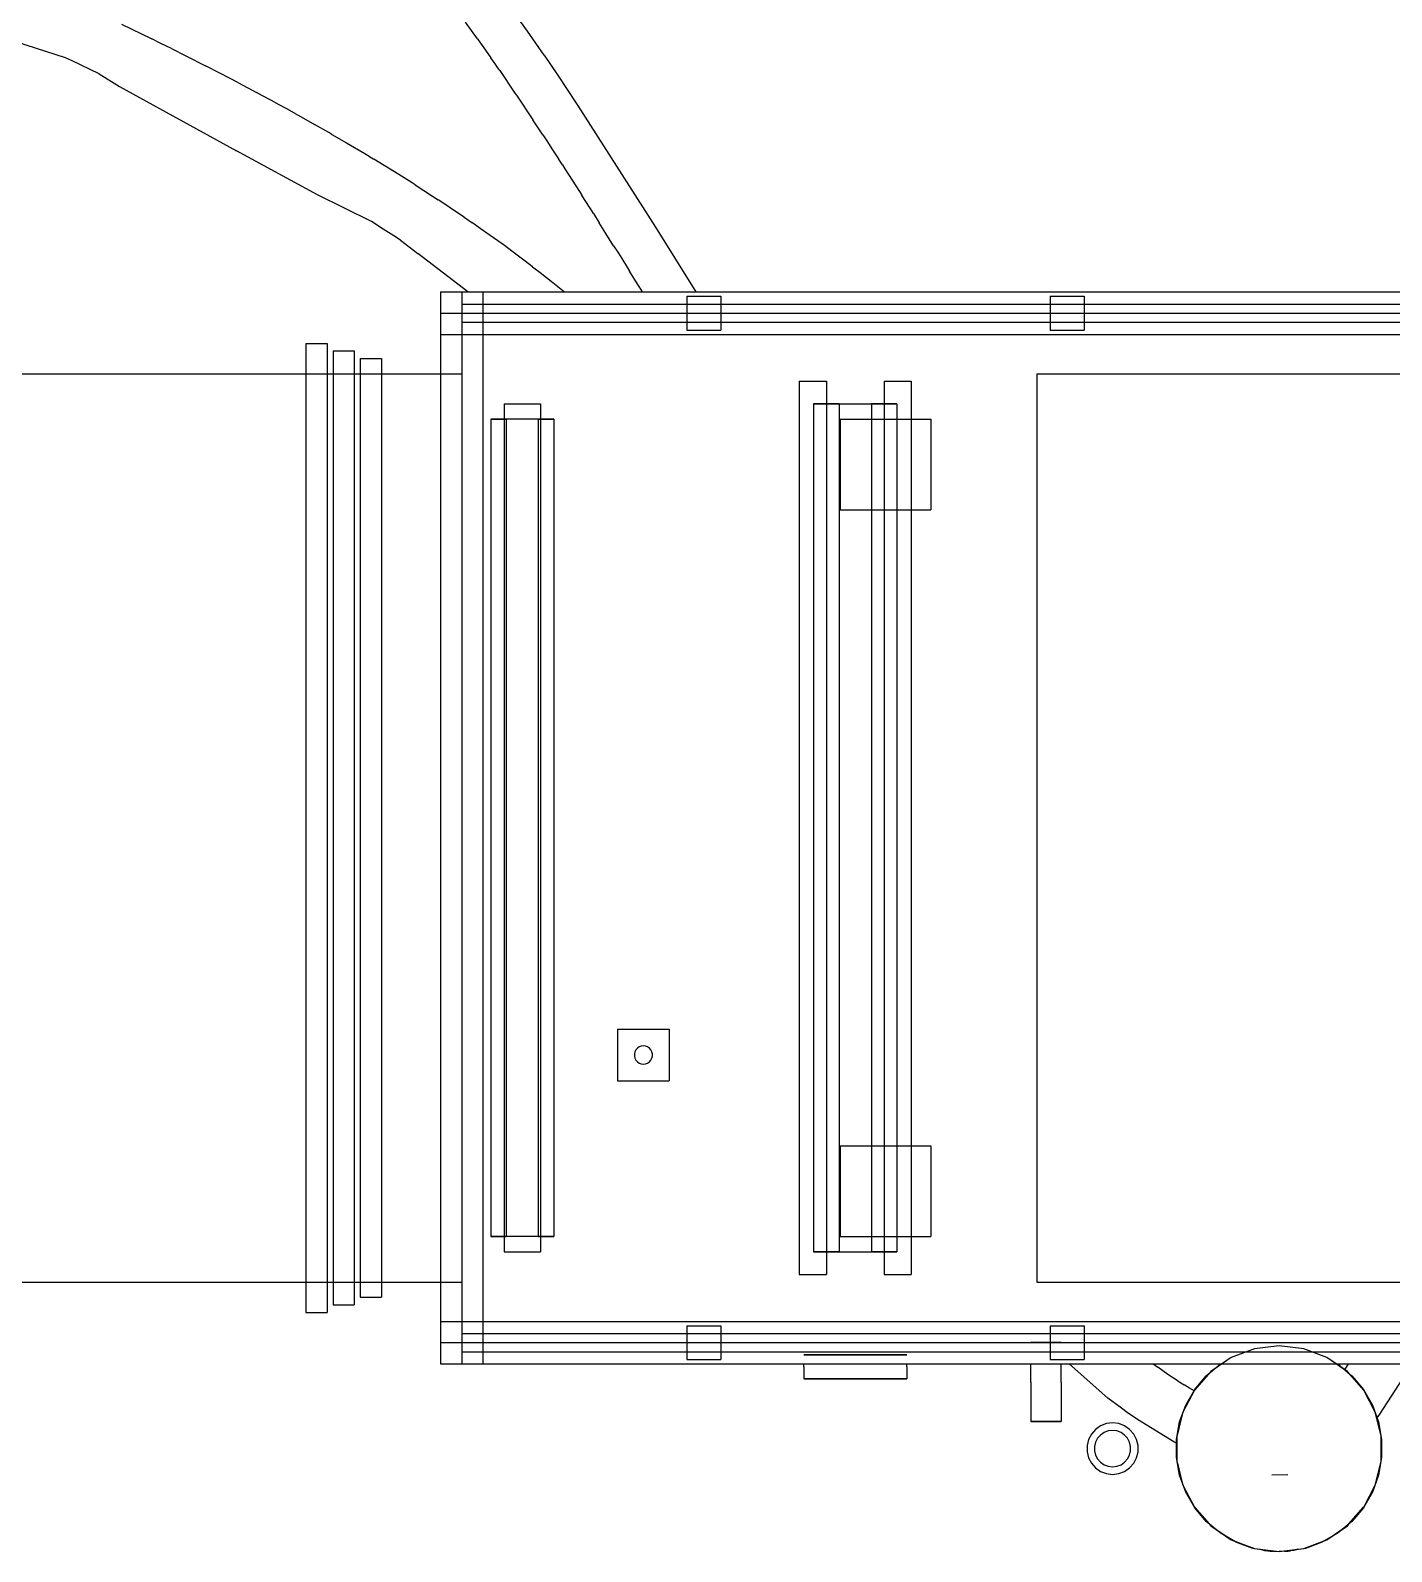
# Model space of a CAD drawing. Header units: millimetres. Extents: x -1175 to 655, y -895 to 720.
# Drawn here: x -333.1 to -283.6, y -450.5 to -395.2 of the extents above; entities that cross this region are included whole.
import ezdxf

# ---------------------------------------------------------------- set-up
doc = ezdxf.new("R2010")
doc.units = ezdxf.units.MM
doc.layers.add('HIDDEN', color=8, linetype='Continuous')
doc.layers.add('VISIBLE', color=7, linetype='Continuous')

msp = doc.modelspace()

# ---------------------------------------------------------------- linework, layer by layer
at = {"layer": 'HIDDEN'}
for points in [[(-318.17, -404.728), (-316.63, -404.728)], [(-318.17, -404.728), (-318.17, -406.268)], [(-317.4, -404.728), (-97.4, -404.728)], [(-317.4, -404.728), (-97.4, -404.728)], [(-317.4, -404.728), (-317.4, -406.268)], [(-317.4, -404.728), (-317.4, -406.268)], [(-317.4, -404.728), (-97.4, -404.728)], [(-317.4, -404.728), (-317.4, -406.268)], [(-317.4, -404.728), (-316.63, -404.728)], [(-316.63, -404.728), (-316.63, -406.268)], [(-316.63, -404.728), (-316.63, -406.268)], [(-309.216, -404.882), (-307.984, -404.882)], [(-309.216, -404.882), (-307.984, -404.882)], [(-309.216, -404.882), (-309.216, -406.114)], [(-309.216, -404.882), (-309.216, -406.114)], [(-307.984, -404.882), (-307.984, -406.114)], [(-307.984, -404.882), (-307.984, -406.114)], [(-296.016, -404.882), (-294.784, -404.882)], [(-296.016, -404.882), (-294.784, -404.882)], [(-296.016, -404.882), (-296.016, -406.114)], [(-296.016, -404.882), (-296.016, -406.114)], [(-294.784, -404.882), (-294.784, -406.114)], [(-294.784, -404.882), (-294.784, -406.114)], [(-318.17, -405.498), (-318.17, -406.268)], [(-318.17, -405.498), (-316.63, -405.498)], [(-318.17, -405.498), (-316.63, -405.498)], [(-318.17, -405.498), (-318.17, -442.898)], [(-318.17, -405.498), (-318.17, -442.898)], [(-318.17, -405.498), (-316.63, -405.498)], [(-318.17, -405.498), (-318.17, -442.898)], [(-317.4, -405.168), (-97.4, -405.168)], [(-317.4, -405.168), (-97.4, -405.168)], [(-317.4, -405.168), (-317.4, -405.828)], [(-317.4, -405.168), (-317.4, -405.828)], [(-317.4, -405.498), (-97.4, -405.498)], [(-317.4, -405.498), (-97.4, -405.498)], [(-317.4, -405.498), (-317.4, -442.898)], [(-317.4, -405.498), (-317.4, -442.898)], [(-317.4, -405.498), (-97.4, -405.498)], [(-317.4, -405.498), (-97.4, -405.498)], [(-317.4, -405.498), (-317.4, -442.898)], [(-317.4, -405.498), (-317.4, -442.898)], [(-317.4, -405.498), (-97.4, -405.498)], [(-317.4, -405.498), (-97.4, -405.498)], [(-317.4, -405.498), (-317.4, -442.898)], [(-317.4, -405.498), (-317.4, -442.898)], [(-316.63, -405.498), (-316.63, -442.898)], [(-316.63, -405.498), (-316.63, -442.898)], [(-316.63, -405.498), (-316.63, -442.898)], [(-317.4, -405.828), (-97.4, -405.828)], [(-317.4, -405.828), (-97.4, -405.828)], [(-309.216, -406.114), (-307.984, -406.114)], [(-309.216, -406.114), (-307.984, -406.114)], [(-296.016, -406.114), (-294.784, -406.114)], [(-296.016, -406.114), (-294.784, -406.114)], [(-323.065, -406.598), (-322.295, -406.598)], [(-323.065, -406.598), (-323.065, -441.798)], [(-322.295, -406.598), (-322.295, -441.798)], [(-318.17, -406.268), (-316.63, -406.268)], [(-318.17, -406.268), (-316.63, -406.268)], [(-317.4, -406.268), (-97.4, -406.268)], [(-317.4, -406.268), (-97.4, -406.268)], [(-317.4, -406.268), (-97.4, -406.268)], [(-322.075, -406.873), (-321.305, -406.873)], [(-322.075, -406.873), (-322.075, -441.523)], [(-321.305, -406.873), (-321.305, -441.523)], [(-321.085, -407.148), (-320.315, -407.148)], [(-321.085, -407.148), (-321.085, -441.248)], [(-320.315, -407.148), (-320.315, -441.248)], [(-354.8, -407.698), (-317.4, -407.698)], [(-323.065, -407.698), (-322.295, -407.698)], [(-322.075, -407.698), (-321.305, -407.698)], [(-321.085, -407.698), (-320.315, -407.698)], [(-318.17, -407.698), (-317.4, -407.698)], [(-317.4, -407.698), (-317.4, -440.698)], [(-317.4, -407.698), (-317.4, -440.698)], [(-296.5, -407.698), (-232.7, -407.698)], [(-296.5, -407.698), (-232.7, -407.698)], [(-296.5, -407.698), (-296.5, -440.698)], [(-296.5, -407.698), (-296.5, -440.698)], [(-305.135, -407.973), (-304.145, -407.973)], [(-305.135, -407.973), (-304.145, -407.973)], [(-305.135, -407.973), (-305.135, -440.423)], [(-305.135, -407.973), (-305.135, -440.423)], [(-304.145, -407.973), (-304.145, -440.423)], [(-304.145, -407.973), (-304.145, -440.423)], [(-302.055, -407.973), (-301.065, -407.973)], [(-302.055, -407.973), (-301.065, -407.973)], [(-302.055, -407.973), (-302.055, -440.423)], [(-302.055, -407.973), (-302.055, -440.423)], [(-301.065, -407.973), (-301.065, -440.423)], [(-301.065, -407.973), (-301.065, -440.423)], [(-315.86, -408.798), (-314.54, -408.798)], [(-315.86, -408.798), (-314.54, -408.798)], [(-315.86, -408.798), (-315.86, -439.598)], [(-315.86, -408.798), (-315.86, -439.598)], [(-315.86, -408.798), (-314.54, -408.798)], [(-315.86, -408.798), (-314.54, -408.798)], [(-315.86, -408.798), (-315.86, -439.598)], [(-315.86, -408.798), (-315.86, -439.598)], [(-314.54, -408.798), (-314.54, -439.598)], [(-314.54, -408.798), (-314.54, -439.598)], [(-314.54, -408.798), (-314.54, -439.598)], [(-314.54, -408.798), (-314.54, -439.598)], [(-304.615, -408.798), (-302.515, -408.798)], [(-304.615, -408.798), (-303.685, -408.798)], [(-304.615, -408.798), (-304.615, -439.598)], [(-304.615, -408.798), (-302.515, -408.798)], [(-303.685, -408.798), (-304.615, -408.798)], [(-304.615, -408.798), (-304.615, -439.598)], [(-304.615, -408.798), (-302.515, -408.798)], [(-304.615, -408.798), (-303.685, -408.798)], [(-304.615, -408.798), (-304.615, -439.598)], [(-304.615, -408.798), (-302.515, -408.798)], [(-303.685, -408.798), (-304.615, -408.798)], [(-304.615, -408.798), (-304.615, -439.598)], [(-304.615, -408.798), (-302.515, -408.798)], [(-304.615, -408.798), (-303.685, -408.798)], [(-304.615, -408.798), (-304.615, -439.598)], [(-304.615, -408.798), (-302.515, -408.798)], [(-303.685, -408.798), (-304.615, -408.798)], [(-304.615, -408.798), (-304.615, -439.598)], [(-304.615, -408.798), (-302.515, -408.798)], [(-304.615, -408.798), (-303.685, -408.798)], [(-304.615, -408.798), (-304.615, -439.598)], [(-304.615, -408.798), (-302.515, -408.798)], [(-303.685, -408.798), (-304.615, -408.798)], [(-304.615, -408.798), (-304.615, -439.598)], [(-304.615, -408.798), (-302.515, -408.798)], [(-304.615, -408.798), (-303.685, -408.798)], [(-304.615, -408.798), (-304.615, -439.598)], [(-304.615, -408.798), (-302.515, -408.798)], [(-303.685, -408.798), (-304.615, -408.798)], [(-304.615, -408.798), (-304.615, -439.598)], [(-304.615, -408.798), (-302.515, -408.798)], [(-304.615, -408.798), (-303.685, -408.798)], [(-304.615, -408.798), (-304.615, -439.598)], [(-304.615, -408.798), (-302.515, -408.798)], [(-303.685, -408.798), (-304.615, -408.798)], [(-304.615, -408.798), (-304.615, -439.598)], [(-304.615, -408.798), (-302.515, -408.798)], [(-304.615, -408.798), (-303.685, -408.798)], [(-304.615, -408.798), (-304.615, -439.598)], [(-303.685, -408.798), (-301.585, -408.798)], [(-303.685, -408.798), (-303.685, -439.598)], [(-303.685, -408.798), (-301.585, -408.798)], [(-303.685, -408.798), (-303.685, -439.598)], [(-303.685, -408.798), (-301.585, -408.798)], [(-303.685, -408.798), (-303.685, -439.598)], [(-303.685, -408.798), (-301.585, -408.798)], [(-303.685, -408.798), (-303.685, -439.598)], [(-303.685, -408.798), (-301.585, -408.798)], [(-303.685, -408.798), (-303.685, -439.598)], [(-303.685, -408.798), (-301.585, -408.798)], [(-303.685, -408.798), (-303.685, -439.598)], [(-303.685, -408.798), (-301.585, -408.798)], [(-303.685, -408.798), (-303.685, -439.598)], [(-303.685, -408.798), (-301.585, -408.798)], [(-303.685, -408.798), (-303.685, -439.598)], [(-303.685, -408.798), (-301.585, -408.798)], [(-303.685, -408.798), (-303.685, -439.598)], [(-303.685, -408.798), (-301.585, -408.798)], [(-303.685, -408.798), (-303.685, -439.598)], [(-303.685, -408.798), (-301.585, -408.798)], [(-303.685, -408.798), (-303.685, -439.598)], [(-303.685, -408.798), (-301.585, -408.798)], [(-303.685, -408.798), (-303.685, -439.598)], [(-303.685, -408.798), (-301.585, -408.798)], [(-303.685, -408.798), (-303.685, -439.598)], [(-302.515, -408.798), (-301.585, -408.798)], [(-302.515, -408.798), (-302.515, -439.598)], [(-301.585, -408.798), (-302.515, -408.798)], [(-302.515, -408.798), (-302.515, -439.598)], [(-302.515, -408.798), (-301.585, -408.798)], [(-302.515, -408.798), (-302.515, -439.598)], [(-301.585, -408.798), (-302.515, -408.798)], [(-302.515, -408.798), (-302.515, -439.598)], [(-302.515, -408.798), (-301.585, -408.798)], [(-302.515, -408.798), (-302.515, -439.598)], [(-301.585, -408.798), (-302.515, -408.798)], [(-302.515, -408.798), (-302.515, -439.598)], [(-302.515, -408.798), (-301.585, -408.798)], [(-302.515, -408.798), (-302.515, -439.598)], [(-301.585, -408.798), (-302.515, -408.798)], [(-302.515, -408.798), (-302.515, -439.598)], [(-302.515, -408.798), (-301.585, -408.798)], [(-302.515, -408.798), (-302.515, -439.598)], [(-301.585, -408.798), (-302.515, -408.798)], [(-302.515, -408.798), (-302.515, -439.598)], [(-302.515, -408.798), (-301.585, -408.798)], [(-302.515, -408.798), (-302.515, -439.598)], [(-301.585, -408.798), (-302.515, -408.798)], [(-302.515, -408.798), (-302.515, -439.598)], [(-302.515, -408.798), (-301.585, -408.798)], [(-302.515, -408.798), (-302.515, -439.598)], [(-301.585, -408.798), (-301.585, -439.598)], [(-301.585, -408.798), (-301.585, -439.598)], [(-301.585, -408.798), (-301.585, -439.598)], [(-301.585, -408.798), (-301.585, -439.598)], [(-301.585, -408.798), (-301.585, -439.598)], [(-301.585, -408.798), (-301.585, -439.598)], [(-301.585, -408.798), (-301.585, -439.598)], [(-301.585, -408.798), (-301.585, -439.598)], [(-301.585, -408.798), (-301.585, -439.598)], [(-301.585, -408.798), (-301.585, -439.598)], [(-301.585, -408.798), (-301.585, -439.598)], [(-301.585, -408.798), (-301.585, -439.598)], [(-301.585, -408.798), (-301.585, -439.598)], [(-316.344, -409.348), (-315.781, -409.348)], [(-314.619, -409.348), (-316.344, -409.348)], [(-316.344, -409.348), (-316.344, -439.048)], [(-316.344, -409.348), (-315.781, -409.348)], [(-314.619, -409.348), (-316.344, -409.348)], [(-316.344, -409.348), (-316.344, -439.048)], [(-316.344, -409.348), (-315.781, -409.348)], [(-314.619, -409.348), (-316.344, -409.348)], [(-316.344, -409.348), (-316.344, -439.048)], [(-316.344, -409.348), (-315.781, -409.348)], [(-314.619, -409.348), (-316.344, -409.348)], [(-316.344, -409.348), (-316.344, -439.048)], [(-316.344, -409.348), (-315.781, -409.348)], [(-314.619, -409.348), (-316.344, -409.348)], [(-316.344, -409.348), (-316.344, -439.048)], [(-316.344, -409.348), (-315.781, -409.348)], [(-314.619, -409.348), (-316.344, -409.348)], [(-316.344, -409.348), (-316.344, -439.048)], [(-314.056, -409.348), (-315.781, -409.348)], [(-315.781, -409.348), (-315.781, -439.048)], [(-314.056, -409.348), (-315.781, -409.348)], [(-315.781, -409.348), (-315.781, -439.048)], [(-314.056, -409.348), (-315.781, -409.348)], [(-315.781, -409.348), (-315.781, -439.048)], [(-314.056, -409.348), (-315.781, -409.348)], [(-315.781, -409.348), (-315.781, -439.048)], [(-314.056, -409.348), (-315.781, -409.348)], [(-315.781, -409.348), (-315.781, -439.048)], [(-314.056, -409.348), (-315.781, -409.348)], [(-315.781, -409.348), (-315.781, -439.048)], [(-314.619, -409.348), (-314.056, -409.348)], [(-314.619, -409.348), (-314.619, -439.048)], [(-314.619, -409.348), (-314.056, -409.348)], [(-314.619, -409.348), (-314.619, -439.048)], [(-314.619, -409.348), (-314.056, -409.348)], [(-314.619, -409.348), (-314.619, -439.048)], [(-314.619, -409.348), (-314.056, -409.348)], [(-314.619, -409.348), (-314.619, -439.048)], [(-314.619, -409.348), (-314.056, -409.348)], [(-314.619, -409.348), (-314.619, -439.048)], [(-314.619, -409.348), (-314.056, -409.348)], [(-314.619, -409.348), (-314.619, -439.048)], [(-314.056, -409.348), (-314.056, -439.048)], [(-314.056, -409.348), (-314.056, -439.048)], [(-314.056, -409.348), (-314.056, -439.048)], [(-314.056, -409.348), (-314.056, -439.048)], [(-314.056, -409.348), (-314.056, -439.048)], [(-314.056, -409.348), (-314.056, -439.048)], [(-303.65, -409.348), (-300.35, -409.348)], [(-303.65, -409.348), (-300.35, -409.348)], [(-303.65, -409.348), (-303.65, -412.648)], [(-303.65, -409.348), (-303.65, -412.648)], [(-300.35, -409.348), (-300.35, -412.648)], [(-300.35, -409.348), (-300.35, -412.648)], [(-303.65, -412.648), (-300.35, -412.648)], [(-303.65, -412.648), (-300.35, -412.648)], [(-311.735, -431.513), (-309.865, -431.513)], [(-311.735, -431.513), (-309.865, -431.513)], [(-311.735, -431.513), (-311.735, -433.383)], [(-311.735, -431.513), (-311.735, -433.383)], [(-309.865, -431.513), (-309.865, -433.383)], [(-309.865, -431.513), (-309.865, -433.383)], [(-310.879, -432.128), (-310.953, -432.156)], [(-310.879, -432.128), (-310.953, -432.156)], [(-310.8, -432.118), (-310.879, -432.128)], [(-310.8, -432.118), (-310.879, -432.128)], [(-310.721, -432.128), (-310.8, -432.118)], [(-310.721, -432.128), (-310.8, -432.118)], [(-310.647, -432.156), (-310.721, -432.128)], [(-310.647, -432.156), (-310.721, -432.128)], [(-311.109, -432.331), (-311.128, -432.409)], [(-311.109, -432.331), (-311.128, -432.409)], [(-311.128, -432.409), (-311.128, -432.488)], [(-311.128, -432.409), (-311.128, -432.488)], [(-311.128, -432.488), (-311.109, -432.565)], [(-311.128, -432.488), (-311.109, -432.565)], [(-311.072, -432.261), (-311.109, -432.331)], [(-311.072, -432.261), (-311.109, -432.331)], [(-311.109, -432.565), (-311.072, -432.636)], [(-311.109, -432.565), (-311.072, -432.636)], [(-311.019, -432.201), (-311.072, -432.261)], [(-311.019, -432.201), (-311.072, -432.261)], [(-311.072, -432.636), (-311.019, -432.695)], [(-311.072, -432.636), (-311.019, -432.695)], [(-310.953, -432.156), (-311.019, -432.201)], [(-310.953, -432.156), (-311.019, -432.201)], [(-311.019, -432.695), (-310.953, -432.741)], [(-311.019, -432.695), (-310.953, -432.741)], [(-310.581, -432.201), (-310.647, -432.156)], [(-310.581, -432.201), (-310.647, -432.156)], [(-310.647, -432.741), (-310.581, -432.695)], [(-310.647, -432.741), (-310.581, -432.695)], [(-310.528, -432.261), (-310.581, -432.201)], [(-310.528, -432.261), (-310.581, -432.201)], [(-310.581, -432.695), (-310.528, -432.636)], [(-310.581, -432.695), (-310.528, -432.636)], [(-310.491, -432.331), (-310.528, -432.261)], [(-310.491, -432.331), (-310.528, -432.261)], [(-310.528, -432.636), (-310.491, -432.565)], [(-310.528, -432.636), (-310.491, -432.565)], [(-310.472, -432.409), (-310.491, -432.331)], [(-310.472, -432.409), (-310.491, -432.331)], [(-310.491, -432.565), (-310.472, -432.488)], [(-310.491, -432.565), (-310.472, -432.488)], [(-310.472, -432.488), (-310.472, -432.409)], [(-310.472, -432.488), (-310.472, -432.409)], [(-310.953, -432.741), (-310.879, -432.769)], [(-310.953, -432.741), (-310.879, -432.769)], [(-310.879, -432.769), (-310.8, -432.778)], [(-310.879, -432.769), (-310.8, -432.778)], [(-310.8, -432.778), (-310.721, -432.769)], [(-310.8, -432.778), (-310.721, -432.769)], [(-310.721, -432.769), (-310.647, -432.741)], [(-310.721, -432.769), (-310.647, -432.741)], [(-311.735, -433.383), (-309.865, -433.383)], [(-311.735, -433.383), (-309.865, -433.383)], [(-303.65, -435.748), (-300.35, -435.748)], [(-303.65, -435.748), (-300.35, -435.748)], [(-303.65, -435.748), (-303.65, -439.048)], [(-303.65, -435.748), (-303.65, -439.048)], [(-300.35, -435.748), (-300.35, -439.048)], [(-300.35, -435.748), (-300.35, -439.048)], [(-316.344, -439.048), (-315.781, -439.048)], [(-314.619, -439.048), (-316.344, -439.048)], [(-316.344, -439.048), (-315.781, -439.048)], [(-314.619, -439.048), (-316.344, -439.048)], [(-316.344, -439.048), (-315.781, -439.048)], [(-314.619, -439.048), (-316.344, -439.048)], [(-316.344, -439.048), (-315.781, -439.048)], [(-314.619, -439.048), (-316.344, -439.048)], [(-316.344, -439.048), (-315.781, -439.048)], [(-314.619, -439.048), (-316.344, -439.048)], [(-316.344, -439.048), (-315.781, -439.048)], [(-314.619, -439.048), (-316.344, -439.048)], [(-314.056, -439.048), (-315.781, -439.048)], [(-314.056, -439.048), (-315.781, -439.048)], [(-314.056, -439.048), (-315.781, -439.048)], [(-314.056, -439.048), (-315.781, -439.048)], [(-314.056, -439.048), (-315.781, -439.048)], [(-314.056, -439.048), (-315.781, -439.048)], [(-314.619, -439.048), (-314.056, -439.048)], [(-314.619, -439.048), (-314.056, -439.048)], [(-314.619, -439.048), (-314.056, -439.048)], [(-314.619, -439.048), (-314.056, -439.048)], [(-314.619, -439.048), (-314.056, -439.048)], [(-314.619, -439.048), (-314.056, -439.048)], [(-303.65, -439.048), (-300.35, -439.048)], [(-303.65, -439.048), (-300.35, -439.048)], [(-315.86, -439.598), (-314.54, -439.598)], [(-315.86, -439.598), (-314.54, -439.598)], [(-315.86, -439.598), (-314.54, -439.598)], [(-315.86, -439.598), (-314.54, -439.598)], [(-304.615, -439.598), (-302.515, -439.598)], [(-304.615, -439.598), (-303.685, -439.598)], [(-304.615, -439.598), (-302.515, -439.598)], [(-303.685, -439.598), (-304.615, -439.598)], [(-304.615, -439.598), (-302.515, -439.598)], [(-304.615, -439.598), (-303.685, -439.598)], [(-304.615, -439.598), (-302.515, -439.598)], [(-303.685, -439.598), (-304.615, -439.598)], [(-304.615, -439.598), (-302.515, -439.598)], [(-304.615, -439.598), (-303.685, -439.598)], [(-304.615, -439.598), (-302.515, -439.598)], [(-303.685, -439.598), (-304.615, -439.598)], [(-304.615, -439.598), (-302.515, -439.598)], [(-304.615, -439.598), (-303.685, -439.598)], [(-304.615, -439.598), (-302.515, -439.598)], [(-303.685, -439.598), (-304.615, -439.598)], [(-304.615, -439.598), (-302.515, -439.598)], [(-304.615, -439.598), (-303.685, -439.598)], [(-304.615, -439.598), (-302.515, -439.598)], [(-303.685, -439.598), (-304.615, -439.598)], [(-304.615, -439.598), (-302.515, -439.598)], [(-304.615, -439.598), (-303.685, -439.598)], [(-304.615, -439.598), (-302.515, -439.598)], [(-303.685, -439.598), (-304.615, -439.598)], [(-304.615, -439.598), (-302.515, -439.598)], [(-304.615, -439.598), (-303.685, -439.598)], [(-303.685, -439.598), (-301.585, -439.598)], [(-303.685, -439.598), (-301.585, -439.598)], [(-303.685, -439.598), (-301.585, -439.598)], [(-303.685, -439.598), (-301.585, -439.598)], [(-303.685, -439.598), (-301.585, -439.598)], [(-303.685, -439.598), (-301.585, -439.598)], [(-303.685, -439.598), (-301.585, -439.598)], [(-303.685, -439.598), (-301.585, -439.598)], [(-303.685, -439.598), (-301.585, -439.598)], [(-303.685, -439.598), (-301.585, -439.598)], [(-303.685, -439.598), (-301.585, -439.598)], [(-303.685, -439.598), (-301.585, -439.598)], [(-303.685, -439.598), (-301.585, -439.598)], [(-302.515, -439.598), (-301.585, -439.598)], [(-301.585, -439.598), (-302.515, -439.598)], [(-302.515, -439.598), (-301.585, -439.598)], [(-301.585, -439.598), (-302.515, -439.598)], [(-302.515, -439.598), (-301.585, -439.598)], [(-301.585, -439.598), (-302.515, -439.598)], [(-302.515, -439.598), (-301.585, -439.598)], [(-301.585, -439.598), (-302.515, -439.598)], [(-302.515, -439.598), (-301.585, -439.598)], [(-301.585, -439.598), (-302.515, -439.598)], [(-302.515, -439.598), (-301.585, -439.598)], [(-301.585, -439.598), (-302.515, -439.598)], [(-302.515, -439.598), (-301.585, -439.598)], [(-305.135, -440.423), (-304.145, -440.423)], [(-305.135, -440.423), (-304.145, -440.423)], [(-302.055, -440.423), (-301.065, -440.423)], [(-302.055, -440.423), (-301.065, -440.423)], [(-354.8, -440.698), (-317.4, -440.698)], [(-323.065, -440.698), (-322.295, -440.698)], [(-322.075, -440.698), (-321.305, -440.698)], [(-321.085, -440.698), (-320.315, -440.698)], [(-318.17, -440.698), (-317.4, -440.698)], [(-296.5, -440.698), (-232.7, -440.698)], [(-296.5, -440.698), (-232.7, -440.698)], [(-322.075, -441.523), (-321.305, -441.523)], [(-321.085, -441.248), (-320.315, -441.248)], [(-323.065, -441.798), (-322.295, -441.798)], [(-318.17, -442.128), (-316.63, -442.128)], [(-318.17, -442.128), (-316.63, -442.128)], [(-318.17, -442.128), (-318.17, -442.898)], [(-318.17, -442.128), (-318.17, -443.668)], [(-317.4, -442.128), (-97.4, -442.128)], [(-317.4, -442.128), (-97.4, -442.128)], [(-317.4, -442.128), (-317.4, -443.668)], [(-317.4, -442.128), (-317.4, -443.668)], [(-317.4, -442.128), (-97.4, -442.128)], [(-317.4, -442.128), (-317.4, -443.668)], [(-317.4, -442.568), (-97.4, -442.568)], [(-317.4, -442.568), (-97.4, -442.568)], [(-317.4, -442.568), (-317.4, -443.228)], [(-317.4, -442.568), (-317.4, -443.228)], [(-316.63, -442.128), (-316.63, -443.668)], [(-316.63, -442.128), (-316.63, -443.668)], [(-309.216, -442.282), (-307.984, -442.282)], [(-309.216, -442.282), (-307.984, -442.282)], [(-309.216, -442.282), (-309.216, -443.514)], [(-309.216, -442.282), (-309.216, -443.514)], [(-307.984, -442.282), (-307.984, -443.514)], [(-307.984, -442.282), (-307.984, -443.514)], [(-296.016, -442.282), (-294.784, -442.282)], [(-296.016, -442.282), (-294.784, -442.282)], [(-296.016, -442.282), (-296.016, -443.514)], [(-296.016, -442.282), (-296.016, -443.514)], [(-294.784, -442.282), (-294.784, -443.514)], [(-294.784, -442.282), (-294.784, -443.514)], [(-318.17, -442.898), (-316.63, -442.898)], [(-318.17, -442.898), (-316.63, -442.898)], [(-318.17, -442.898), (-316.63, -442.898)], [(-317.4, -442.898), (-97.4, -442.898)], [(-317.4, -442.898), (-97.4, -442.898)], [(-317.4, -442.898), (-97.4, -442.898)], [(-317.4, -442.898), (-97.4, -442.898)], [(-317.4, -442.898), (-97.4, -442.898)], [(-317.4, -442.898), (-97.4, -442.898)], [(-296.72, -442.898), (-296.716, -442.898)], [(-296.716, -442.898), (-296.72, -442.898)], [(-296.716, -442.898), (-296.684, -442.898)], [(-296.684, -442.898), (-296.716, -442.898)], [(-296.684, -442.898), (-296.623, -442.898)], [(-296.623, -442.898), (-296.684, -442.898)], [(-296.623, -442.898), (-296.535, -442.898)], [(-296.535, -442.898), (-296.623, -442.898)], [(-296.535, -442.898), (-296.426, -442.898)], [(-296.426, -442.898), (-296.535, -442.898)], [(-296.426, -442.898), (-296.302, -442.898)], [(-296.302, -442.898), (-296.426, -442.898)], [(-296.302, -442.898), (-296.17, -442.898)], [(-296.17, -442.898), (-296.302, -442.898)], [(-296.038, -442.898), (-296.17, -442.898)], [(-296.17, -442.898), (-296.038, -442.898)], [(-295.914, -442.898), (-296.038, -442.898)], [(-296.038, -442.898), (-295.914, -442.898)], [(-295.805, -442.898), (-295.914, -442.898)], [(-295.914, -442.898), (-295.805, -442.898)], [(-295.717, -442.898), (-295.805, -442.898)], [(-295.805, -442.898), (-295.717, -442.898)], [(-295.656, -442.898), (-295.717, -442.898)], [(-295.717, -442.898), (-295.656, -442.898)], [(-295.624, -442.898), (-295.656, -442.898)], [(-295.656, -442.898), (-295.624, -442.898)], [(-295.62, -442.898), (-295.624, -442.898)], [(-295.624, -442.898), (-295.62, -442.898)], [(-288.595, -443.117), (-289.438, -443.437)], [(-288.595, -443.117), (-289.438, -443.437)], [(-287.7, -443.008), (-288.595, -443.117)], [(-287.7, -443.008), (-288.595, -443.117)], [(-286.805, -443.117), (-287.7, -443.008)], [(-286.805, -443.117), (-287.7, -443.008)], [(-285.962, -443.437), (-286.805, -443.117)], [(-285.962, -443.437), (-286.805, -443.117)], [(-318.17, -443.668), (-316.63, -443.668)], [(-317.4, -443.228), (-97.4, -443.228)], [(-317.4, -443.228), (-97.4, -443.228)], [(-317.4, -443.668), (-97.4, -443.668)], [(-317.4, -443.668), (-97.4, -443.668)], [(-317.4, -443.668), (-97.4, -443.668)], [(-317.4, -443.668), (-316.63, -443.668)], [(-309.216, -443.514), (-307.984, -443.514)], [(-309.216, -443.514), (-307.984, -443.514)], [(-304.97, -443.338), (-304.956, -443.338)], [(-304.956, -443.338), (-304.97, -443.338)], [(-304.956, -443.338), (-304.848, -443.338)], [(-304.848, -443.338), (-304.956, -443.338)], [(-304.848, -443.338), (-304.639, -443.338)], [(-304.639, -443.338), (-304.848, -443.338)], [(-304.639, -443.338), (-304.34, -443.338)], [(-304.34, -443.338), (-304.639, -443.338)], [(-304.34, -443.338), (-303.969, -443.338)], [(-303.969, -443.338), (-304.34, -443.338)], [(-303.969, -443.338), (-303.548, -443.338)], [(-303.548, -443.338), (-303.969, -443.338)], [(-303.548, -443.338), (-303.1, -443.338)], [(-303.1, -443.338), (-303.548, -443.338)], [(-302.652, -443.338), (-303.1, -443.338)], [(-303.1, -443.338), (-302.652, -443.338)], [(-302.231, -443.338), (-302.652, -443.338)], [(-302.652, -443.338), (-302.231, -443.338)], [(-301.86, -443.338), (-302.231, -443.338)], [(-302.231, -443.338), (-301.86, -443.338)], [(-301.561, -443.338), (-301.86, -443.338)], [(-301.86, -443.338), (-301.561, -443.338)], [(-301.352, -443.338), (-301.561, -443.338)], [(-301.561, -443.338), (-301.352, -443.338)], [(-301.244, -443.338), (-301.352, -443.338)], [(-301.352, -443.338), (-301.244, -443.338)], [(-301.23, -443.338), (-301.244, -443.338)], [(-301.244, -443.338), (-301.23, -443.338)], [(-296.016, -443.514), (-294.784, -443.514)], [(-296.016, -443.514), (-294.784, -443.514)], [(-289.438, -443.437), (-290.18, -443.949)], [(-289.438, -443.437), (-290.067, -443.871)], [(-285.22, -443.949), (-285.962, -443.437)], [(-285.333, -443.871), (-285.962, -443.437)], [(-304.97, -444.218), (-304.956, -444.218)], [(-304.956, -444.218), (-304.848, -444.218)], [(-304.848, -444.218), (-304.639, -444.218)], [(-304.639, -444.218), (-304.34, -444.218)], [(-304.34, -444.218), (-303.969, -444.218)], [(-303.969, -444.218), (-303.548, -444.218)], [(-303.548, -444.218), (-303.1, -444.218)], [(-303.1, -444.218), (-302.652, -444.218)], [(-302.652, -444.218), (-302.231, -444.218)], [(-302.231, -444.218), (-301.86, -444.218)], [(-301.86, -444.218), (-301.561, -444.218)], [(-301.561, -444.218), (-301.352, -444.218)], [(-301.352, -444.218), (-301.244, -444.218)], [(-301.244, -444.218), (-301.23, -444.218)], [(-290.18, -443.949), (-290.778, -444.624)], [(-290.238, -444.015), (-290.771, -444.616)], [(-284.622, -444.624), (-285.22, -443.949)], [(-284.629, -444.616), (-285.162, -444.015)], [(-290.778, -444.624), (-291.197, -445.422)], [(-290.802, -444.67), (-291.149, -445.33)], [(-284.203, -445.422), (-284.622, -444.624)], [(-284.251, -445.33), (-284.598, -444.67)], [(-296.72, -445.758), (-296.716, -445.758)], [(-296.716, -445.758), (-296.684, -445.758)], [(-296.684, -445.758), (-296.623, -445.758)], [(-296.623, -445.758), (-296.535, -445.758)], [(-296.535, -445.758), (-296.426, -445.758)], [(-296.426, -445.758), (-296.302, -445.758)], [(-296.302, -445.758), (-296.17, -445.758)], [(-296.17, -445.758), (-296.038, -445.758)], [(-296.038, -445.758), (-295.914, -445.758)], [(-295.914, -445.758), (-295.805, -445.758)], [(-295.805, -445.758), (-295.717, -445.758)], [(-295.717, -445.758), (-295.656, -445.758)], [(-295.656, -445.758), (-295.624, -445.758)], [(-295.624, -445.758), (-295.62, -445.758)], [(-294.185, -445.92), (-294.37, -446.049)], [(-293.974, -445.841), (-294.185, -445.92)], [(-293.75, -445.813), (-293.974, -445.841)], [(-293.526, -445.841), (-293.75, -445.813)], [(-293.315, -445.92), (-293.526, -445.841)], [(-293.13, -446.049), (-293.315, -445.92)], [(-291.197, -445.422), (-291.413, -446.298)], [(-291.228, -445.548), (-291.381, -446.17)], [(-283.987, -446.298), (-284.203, -445.422)], [(-284.019, -446.17), (-284.172, -445.548)], [(-294.624, -446.417), (-294.678, -446.636)], [(-294.519, -446.217), (-294.624, -446.417)], [(-294.37, -446.049), (-294.519, -446.217)], [(-294.293, -446.373), (-294.367, -446.514)], [(-294.293, -446.373), (-294.367, -446.514)], [(-294.188, -446.254), (-294.293, -446.373)], [(-294.188, -446.254), (-294.293, -446.373)], [(-294.057, -446.164), (-294.188, -446.254)], [(-294.057, -446.164), (-294.188, -446.254)], [(-293.908, -446.108), (-294.057, -446.164)], [(-293.908, -446.108), (-294.057, -446.164)], [(-293.75, -446.088), (-293.908, -446.108)], [(-293.75, -446.088), (-293.908, -446.108)], [(-293.592, -446.108), (-293.75, -446.088)], [(-293.592, -446.108), (-293.75, -446.088)], [(-293.443, -446.164), (-293.592, -446.108)], [(-293.443, -446.164), (-293.592, -446.108)], [(-293.312, -446.254), (-293.443, -446.164)], [(-293.312, -446.254), (-293.443, -446.164)], [(-293.207, -446.373), (-293.312, -446.254)], [(-293.207, -446.373), (-293.312, -446.254)], [(-293.133, -446.514), (-293.207, -446.373)], [(-293.133, -446.514), (-293.207, -446.373)], [(-292.981, -446.217), (-293.13, -446.049)], [(-292.876, -446.417), (-292.981, -446.217)], [(-292.822, -446.636), (-292.876, -446.417)], [(-291.413, -446.298), (-291.413, -447.199)], [(-291.413, -446.349), (-291.413, -447.148)], [(-283.987, -447.199), (-283.987, -446.298)], [(-283.987, -447.148), (-283.987, -446.349)], [(-294.678, -446.636), (-294.678, -446.861)], [(-294.678, -446.861), (-294.624, -447.08)], [(-294.367, -446.514), (-294.405, -446.669)], [(-294.367, -446.514), (-294.405, -446.669)], [(-294.405, -446.669), (-294.405, -446.828)], [(-294.405, -446.669), (-294.405, -446.828)], [(-294.405, -446.828), (-294.367, -446.982)], [(-294.405, -446.828), (-294.367, -446.982)], [(-294.367, -446.982), (-294.293, -447.123)], [(-294.367, -446.982), (-294.293, -447.123)], [(-293.207, -447.123), (-293.133, -446.982)], [(-293.207, -447.123), (-293.133, -446.982)], [(-293.095, -446.669), (-293.133, -446.514)], [(-293.095, -446.669), (-293.133, -446.514)], [(-293.133, -446.982), (-293.095, -446.828)], [(-293.133, -446.982), (-293.095, -446.828)], [(-293.095, -446.828), (-293.095, -446.669)], [(-293.095, -446.828), (-293.095, -446.669)], [(-292.876, -447.08), (-292.822, -446.861)], [(-292.822, -446.861), (-292.822, -446.636)], [(-294.624, -447.08), (-294.519, -447.28)], [(-294.519, -447.28), (-294.37, -447.448)], [(-294.37, -447.448), (-294.185, -447.576)], [(-294.293, -447.123), (-294.188, -447.242)], [(-294.293, -447.123), (-294.188, -447.242)], [(-294.188, -447.242), (-294.057, -447.333)], [(-294.188, -447.242), (-294.057, -447.333)], [(-294.185, -447.576), (-293.974, -447.656)], [(-294.057, -447.333), (-293.908, -447.389)], [(-294.057, -447.333), (-293.908, -447.389)], [(-293.908, -447.389), (-293.75, -447.408)], [(-293.908, -447.389), (-293.75, -447.408)], [(-293.75, -447.408), (-293.592, -447.389)], [(-293.75, -447.408), (-293.592, -447.389)], [(-293.592, -447.389), (-293.443, -447.333)], [(-293.592, -447.389), (-293.443, -447.333)], [(-293.526, -447.656), (-293.315, -447.576)], [(-293.443, -447.333), (-293.312, -447.242)], [(-293.443, -447.333), (-293.312, -447.242)], [(-293.315, -447.576), (-293.13, -447.448)], [(-293.312, -447.242), (-293.207, -447.123)], [(-293.312, -447.242), (-293.207, -447.123)], [(-293.13, -447.448), (-292.981, -447.28)], [(-292.981, -447.28), (-292.876, -447.08)], [(-291.413, -447.199), (-291.197, -448.075)], [(-291.381, -447.327), (-291.228, -447.949)], [(-284.203, -448.075), (-283.987, -447.199)], [(-284.172, -447.949), (-284.019, -447.327)], [(-293.974, -447.656), (-293.75, -447.683)], [(-293.75, -447.683), (-293.526, -447.656)], [(-291.197, -448.075), (-290.778, -448.873)], [(-291.149, -448.167), (-290.802, -448.827)], [(-287.964, -447.701), (-287.381, -447.687)], [(-284.622, -448.873), (-284.203, -448.075)], [(-284.598, -448.827), (-284.251, -448.167)], [(-290.778, -448.873), (-290.18, -449.548)], [(-290.771, -448.881), (-290.238, -449.482)], [(-285.22, -449.548), (-284.622, -448.873)], [(-285.162, -449.482), (-284.629, -448.881)], [(-290.18, -449.548), (-289.438, -450.06)], [(-290.067, -449.626), (-289.553, -449.981)], [(-285.962, -450.06), (-285.22, -449.548)], [(-285.847, -449.981), (-285.333, -449.626)], [(-289.438, -450.06), (-288.595, -450.38)], [(-289.373, -450.085), (-289.056, -450.205)], [(-288.595, -450.38), (-287.7, -450.488)], [(-287.7, -450.488), (-286.805, -450.38)], [(-286.805, -450.38), (-285.962, -450.06)], [(-286.344, -450.205), (-286.027, -450.085)], [(-288.383, -450.406), (-287.7, -450.488)], [(-287.7, -450.488), (-287.017, -450.406)]]:
    msp.add_lwpolyline(points, dxfattribs=at)
at = {"layer": 'VISIBLE'}
for points in [[(-315.005, -395.256), (-317.065, -392.397)], [(-329.766, -394.999), (-328.658, -395.538)], [(-316.826, -395.531), (-317.259, -394.922)], [(-331.797, -396.222), (-333.943, -395.528)], [(-328.379, -395.676), (-328.658, -395.538)], [(-316.826, -395.531), (-316.714, -395.69)], [(-314.409, -396.124), (-315.005, -395.256)], [(-331.585, -396.323), (-331.797, -396.222)], [(-328.099, -395.815), (-328.379, -395.676)], [(-327.951, -395.889), (-328.099, -395.815)], [(-327.951, -395.889), (-327.425, -396.152)], [(-327.425, -396.152), (-326.717, -396.512)], [(-316.714, -395.69), (-316.535, -395.945)], [(-316.535, -395.945), (-316.341, -396.224)], [(-316.19, -396.443), (-316.341, -396.224)], [(-314.409, -396.124), (-313.924, -396.84)], [(-330.576, -396.804), (-331.585, -396.323)], [(-326.191, -396.783), (-326.717, -396.512)], [(-316.094, -396.582), (-316.19, -396.443)], [(-316.021, -396.689), (-316.094, -396.582)], [(-316.021, -396.689), (-315.466, -397.504)], [(-330.576, -396.804), (-329.831, -397.261)], [(-329.831, -397.261), (-325.583, -399.604)], [(-325.514, -397.136), (-326.191, -396.783)], [(-325.514, -397.136), (-324.863, -397.481)], [(-313.924, -396.84), (-313.19, -397.944)], [(-324.64, -397.601), (-324.863, -397.481)], [(-324.314, -397.776), (-324.64, -397.601)], [(-324.029, -397.931), (-324.314, -397.776)], [(-315.466, -397.504), (-315.416, -397.578)], [(-315.416, -397.578), (-314.813, -398.479)], [(-323.736, -398.092), (-324.029, -397.931)], [(-323.419, -398.267), (-323.736, -398.092)], [(-323.419, -398.267), (-323.322, -398.321)], [(-323.322, -398.321), (-322.756, -398.639)], [(-313.19, -397.944), (-310.356, -402.372)], [(-322.23, -398.939), (-322.756, -398.639)], [(-322.117, -399.004), (-322.23, -398.939)], [(-314.455, -399.022), (-314.813, -398.479)], [(-322.117, -399.004), (-321.592, -399.309)], [(-321.592, -399.309), (-320.927, -399.703)], [(-314.455, -399.022), (-314.31, -399.243)], [(-314.31, -399.243), (-314.099, -399.566)], [(-322.644, -401.196), (-325.583, -399.604)], [(-320.927, -399.703), (-320.593, -399.904)], [(-319.69, -400.46), (-320.593, -399.904)], [(-314.099, -399.566), (-313.888, -399.891)], [(-313.744, -400.112), (-313.888, -399.891)], [(-319.206, -400.765), (-319.69, -400.46)], [(-313.744, -400.112), (-313.654, -400.252)], [(-313.654, -400.252), (-313.127, -401.074)], [(-320.685, -402.17), (-322.644, -401.196)], [(-319.09, -400.838), (-319.206, -400.765)], [(-319.09, -400.838), (-318.462, -401.245)], [(-313.127, -401.074), (-313.041, -401.209)], [(-318.462, -401.245), (-318.254, -401.381)], [(-317.944, -401.586), (-318.254, -401.381)], [(-317.769, -401.704), (-317.944, -401.586)], [(-317.312, -402.014), (-317.769, -401.704)], [(-312.939, -401.368), (-313.041, -401.209)], [(-312.691, -401.76), (-312.939, -401.368)], [(-320.254, -402.442), (-320.685, -402.17)], [(-317.312, -402.014), (-317.032, -402.206)], [(-316.915, -402.288), (-317.032, -402.206)], [(-316.73, -402.417), (-316.915, -402.288)], [(-312.614, -401.88), (-312.691, -401.76)], [(-312.614, -401.88), (-312.403, -402.214)], [(-312.16, -402.601), (-312.403, -402.214)], [(-319.872, -402.687), (-320.254, -402.442)], [(-319.624, -402.848), (-319.872, -402.687)], [(-319.624, -402.848), (-319, -403.332)], [(-316.486, -402.589), (-316.73, -402.417)], [(-315.851, -403.045), (-316.486, -402.589)], [(-311.88, -403.047), (-312.16, -402.601)], [(-310.356, -402.372), (-308.894, -404.728)], [(-317.183, -404.728), (-319, -403.332)], [(-315.583, -403.241), (-315.851, -403.045)], [(-315.094, -403.606), (-315.583, -403.241)], [(-311.88, -403.047), (-311.708, -403.322)], [(-311.708, -403.322), (-311.588, -403.513)], [(-314.823, -403.812), (-315.094, -403.606)], [(-314.823, -403.812), (-314.553, -404.021)], [(-311.588, -403.513), (-311.377, -403.852)], [(-311.377, -403.852), (-311.302, -403.972)], [(-314.553, -404.021), (-314.092, -404.384)], [(-314.092, -404.384), (-313.669, -404.728)], [(-311.083, -404.324), (-311.302, -403.972)], [(-310.957, -404.526), (-311.083, -404.324)], [(-318.17, -404.728), (-317.4, -404.728)], [(-318.17, -404.728), (-318.17, -405.498)], [(-317.4, -404.728), (-97.4, -404.728)], [(-317.4, -404.728), (-317.4, -406.268)], [(-310.832, -404.728), (-310.957, -404.526)], [(-318.17, -405.498), (-316.63, -405.498)], [(-318.17, -405.498), (-318.17, -442.898)], [(-316.63, -405.498), (-316.63, -442.898)], [(-323.065, -406.598), (-322.295, -406.598)], [(-323.065, -406.598), (-323.065, -441.798)], [(-322.295, -406.598), (-322.295, -441.798)], [(-317.4, -406.268), (-97.4, -406.268)], [(-322.075, -406.873), (-321.305, -406.873)], [(-322.075, -406.873), (-322.075, -441.523)], [(-321.305, -406.873), (-321.305, -441.523)], [(-321.085, -407.148), (-320.315, -407.148)], [(-321.085, -407.148), (-321.085, -441.248)], [(-320.315, -407.148), (-320.315, -441.248)], [(-338, -407.698), (-323.065, -407.698)], [(-322.295, -407.698), (-322.075, -407.698)], [(-321.305, -407.698), (-321.085, -407.698)], [(-320.315, -407.698), (-318.17, -407.698)], [(-354.8, -440.698), (-323.065, -440.698)], [(-322.295, -440.698), (-322.075, -440.698)], [(-321.305, -440.698), (-321.085, -440.698)], [(-320.315, -440.698), (-318.17, -440.698)], [(-322.075, -441.523), (-321.305, -441.523)], [(-321.085, -441.248), (-320.315, -441.248)], [(-323.065, -441.798), (-322.295, -441.798)], [(-317.4, -442.128), (-97.4, -442.128)], [(-317.4, -442.128), (-317.4, -443.668)], [(-318.17, -442.898), (-318.17, -443.668)], [(-318.17, -442.898), (-316.63, -442.898)], [(-318.17, -443.668), (-317.4, -443.668)], [(-317.4, -443.668), (-97.4, -443.668)], [(-304.97, -443.778), (-304.97, -443.668)], [(-301.23, -443.778), (-301.23, -443.668)], [(-296.72, -444.328), (-296.72, -443.668)], [(-295.62, -444.328), (-295.62, -443.668)], [(-293.919, -444.911), (-295.328, -443.668)], [(-292.276, -443.668), (-292.108, -443.794)], [(-290.345, -444.104), (-289.845, -443.685)], [(-289.845, -443.685), (-289.817, -443.668)], [(-285.583, -443.668), (-285.555, -443.685)], [(-285.555, -443.685), (-285.055, -444.104)], [(-285.188, -443.668), (-285.268, -443.794)], [(-304.97, -443.778), (-304.97, -444.218)], [(-304.956, -444.218), (-304.97, -444.218)], [(-304.848, -444.218), (-304.956, -444.218)], [(-304.639, -444.218), (-304.848, -444.218)], [(-304.34, -444.218), (-304.639, -444.218)], [(-303.969, -444.218), (-304.34, -444.218)], [(-303.548, -444.218), (-303.969, -444.218)], [(-303.1, -444.218), (-303.548, -444.218)], [(-302.652, -444.218), (-303.1, -444.218)], [(-302.231, -444.218), (-302.652, -444.218)], [(-301.86, -444.218), (-302.231, -444.218)], [(-301.561, -444.218), (-301.86, -444.218)], [(-301.352, -444.218), (-301.561, -444.218)], [(-301.244, -444.218), (-301.352, -444.218)], [(-301.23, -444.218), (-301.244, -444.218)], [(-301.23, -443.778), (-301.23, -444.218)], [(-291.738, -444.05), (-292.108, -443.794)], [(-291.364, -444.296), (-291.738, -444.05)], [(-291.364, -444.296), (-291.15, -444.43)], [(-290.764, -444.603), (-290.345, -444.104)], [(-290.18, -443.949), (-290.238, -444.015)], [(-290.067, -443.871), (-290.18, -443.949)], [(-285.22, -443.949), (-285.333, -443.871)], [(-285.268, -443.794), (-285.326, -443.876)], [(-285.162, -444.015), (-285.22, -443.949)], [(-285.055, -444.104), (-284.636, -444.603)], [(-284.043, -445.5), (-283.059, -443.979)], [(-296.72, -444.328), (-296.72, -445.758)], [(-295.62, -444.328), (-295.62, -445.758)], [(-290.954, -444.55), (-291.15, -444.43)], [(-291.09, -445.168), (-290.764, -444.603)], [(-290.789, -444.645), (-290.954, -444.55)], [(-290.778, -444.624), (-290.802, -444.67)], [(-290.771, -444.616), (-290.778, -444.624)], [(-284.636, -444.603), (-284.31, -445.168)], [(-284.622, -444.624), (-284.629, -444.616)], [(-284.598, -444.67), (-284.622, -444.624)], [(-293.422, -445.284), (-293.919, -444.911)], [(-293.215, -445.433), (-293.422, -445.284)], [(-291.313, -445.78), (-291.09, -445.168)], [(-291.149, -445.33), (-291.197, -445.422)], [(-284.31, -445.168), (-284.087, -445.78)], [(-284.203, -445.422), (-284.251, -445.33)], [(-296.716, -445.758), (-296.72, -445.758)], [(-296.684, -445.758), (-296.716, -445.758)], [(-296.623, -445.758), (-296.684, -445.758)], [(-296.535, -445.758), (-296.623, -445.758)], [(-296.426, -445.758), (-296.535, -445.758)], [(-296.302, -445.758), (-296.426, -445.758)], [(-296.17, -445.758), (-296.302, -445.758)], [(-296.038, -445.758), (-296.17, -445.758)], [(-295.914, -445.758), (-296.038, -445.758)], [(-295.805, -445.758), (-295.914, -445.758)], [(-295.717, -445.758), (-295.805, -445.758)], [(-295.656, -445.758), (-295.717, -445.758)], [(-295.624, -445.758), (-295.656, -445.758)], [(-295.62, -445.758), (-295.624, -445.758)], [(-294.185, -445.92), (-294.37, -446.049)], [(-293.974, -445.841), (-294.185, -445.92)], [(-293.75, -445.813), (-293.974, -445.841)], [(-293.526, -445.841), (-293.75, -445.813)], [(-293.315, -445.92), (-293.526, -445.841)], [(-293.13, -446.049), (-293.315, -445.92)], [(-292.845, -445.689), (-293.215, -445.433)], [(-291.527, -446.496), (-292.845, -445.689)], [(-291.426, -446.422), (-291.313, -445.78)], [(-291.197, -445.422), (-291.228, -445.548)], [(-284.172, -445.548), (-284.203, -445.422)], [(-284.142, -445.629), (-284.043, -445.5)], [(-284.087, -445.78), (-283.974, -446.422)], [(-294.624, -446.417), (-294.678, -446.636)], [(-294.519, -446.217), (-294.624, -446.417)], [(-294.37, -446.049), (-294.519, -446.217)], [(-292.981, -446.217), (-293.13, -446.049)], [(-292.876, -446.417), (-292.981, -446.217)], [(-292.822, -446.636), (-292.876, -446.417)], [(-291.426, -446.551), (-291.527, -446.496)], [(-291.426, -447.074), (-291.426, -446.422)], [(-291.381, -446.17), (-291.413, -446.298)], [(-291.413, -446.298), (-291.413, -446.349)], [(-283.987, -446.298), (-284.019, -446.17)], [(-283.987, -446.349), (-283.987, -446.298)], [(-283.974, -446.422), (-283.974, -447.074)], [(-294.678, -446.636), (-294.678, -446.861)], [(-294.678, -446.861), (-294.624, -447.08)], [(-292.876, -447.08), (-292.822, -446.861)], [(-292.822, -446.861), (-292.822, -446.636)], [(-294.624, -447.08), (-294.519, -447.28)], [(-294.519, -447.28), (-294.37, -447.448)], [(-294.37, -447.448), (-294.185, -447.576)], [(-294.185, -447.576), (-293.974, -447.656)], [(-293.526, -447.656), (-293.315, -447.576)], [(-293.315, -447.576), (-293.13, -447.448)], [(-293.13, -447.448), (-292.981, -447.28)], [(-292.981, -447.28), (-292.876, -447.08)], [(-291.313, -447.716), (-291.426, -447.074)], [(-291.413, -447.148), (-291.413, -447.199)], [(-291.413, -447.199), (-291.381, -447.327)], [(-283.974, -447.074), (-284.087, -447.716)], [(-284.019, -447.327), (-283.987, -447.199)], [(-283.987, -447.199), (-283.987, -447.148)], [(-293.974, -447.656), (-293.75, -447.683)], [(-293.75, -447.683), (-293.526, -447.656)], [(-291.09, -448.329), (-291.313, -447.716)], [(-291.228, -447.949), (-291.197, -448.075)], [(-291.197, -448.075), (-291.149, -448.167)], [(-284.087, -447.716), (-284.31, -448.329)], [(-284.251, -448.167), (-284.203, -448.075)], [(-284.203, -448.075), (-284.172, -447.949)], [(-290.764, -448.894), (-291.09, -448.329)], [(-284.31, -448.329), (-284.636, -448.894)], [(-290.802, -448.827), (-290.778, -448.873)], [(-290.778, -448.873), (-290.771, -448.881)], [(-290.345, -449.393), (-290.764, -448.894)], [(-284.636, -448.894), (-285.055, -449.393)], [(-284.629, -448.881), (-284.622, -448.873)], [(-284.622, -448.873), (-284.598, -448.827)], [(-289.845, -449.812), (-290.345, -449.393)], [(-290.238, -449.482), (-290.18, -449.548)], [(-290.18, -449.548), (-290.067, -449.626)], [(-289.281, -450.138), (-289.845, -449.812)], [(-285.555, -449.812), (-286.119, -450.138)], [(-285.055, -449.393), (-285.555, -449.812)], [(-285.333, -449.626), (-285.22, -449.548)], [(-285.22, -449.548), (-285.162, -449.482)], [(-289.553, -449.981), (-289.438, -450.06)], [(-289.438, -450.06), (-289.373, -450.085)], [(-289.281, -450.138), (-289.056, -450.205)], [(-289.281, -450.138), (-288.668, -450.361)], [(-289.056, -450.205), (-288.595, -450.38)], [(-288.668, -450.361), (-288.624, -450.369)], [(-288.595, -450.38), (-288.383, -450.406)], [(-287.017, -450.406), (-286.805, -450.38)], [(-286.805, -450.38), (-286.344, -450.205)], [(-286.776, -450.369), (-286.732, -450.361)], [(-286.732, -450.361), (-286.119, -450.138)], [(-286.119, -450.138), (-286.344, -450.205)], [(-286.027, -450.085), (-285.962, -450.06)], [(-285.962, -450.06), (-285.847, -449.981)], [(-288.488, -450.393), (-288.336, -450.419)], [(-288.383, -450.405), (-288.233, -450.45)], [(-288.233, -450.45), (-287.7, -450.488)], [(-288.113, -450.459), (-288.026, -450.474)], [(-288.026, -450.474), (-287.899, -450.474)], [(-287.167, -450.45), (-287.7, -450.488)], [(-287.501, -450.474), (-287.374, -450.474)], [(-287.374, -450.474), (-287.287, -450.459)], [(-287.017, -450.405), (-287.167, -450.45)], [(-287.064, -450.419), (-286.912, -450.393)]]:
    msp.add_lwpolyline(points, dxfattribs=at)

doc.saveas('drawing.dxf')
